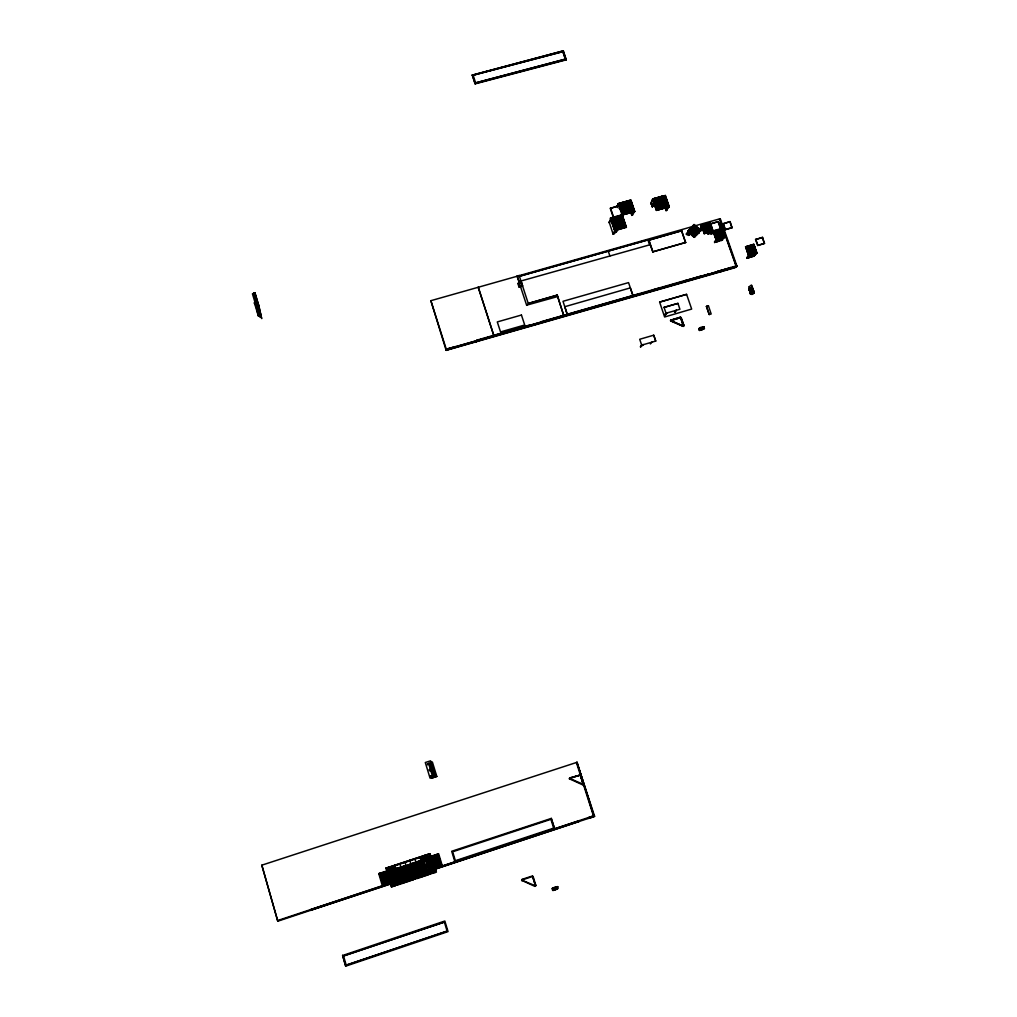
<?xml version="1.0" encoding="UTF-8"?>
<svg xmlns="http://www.w3.org/2000/svg" width="1017" height="1017" viewBox="0 0 1017 1017"><rect width="100%" height="100%" fill="white"/><g stroke="black" fill="none" stroke-linecap="round" stroke-linejoin="round"><path stroke-width="1.5" d="M683.259 326.393L683.869 325.427L680.818 317.24L670.559 320.469L683.246 326.254M569.482 779.035L569.634 778.132M521.594 880.264L534.904 886.379L535.781 885.019M535.921 885.604L533.035 876.285M444.378 922.038L447.111 931.114L346.2 965.171L343.543 955.967L444.391 922.076L343.543 955.967M345.691 966.15L342.615 955.421L345.691 966.15L448.052 931.61L444.836 921.021L342.602 955.51M430.865 300.689L446.514 350.001L736.448 266.95L736.969 266.225L720.252 218.693L430.865 300.689L446.158 350.369L734.999 267.687L736.804 265.717L685.42 281.175L685.382 280.438L541.349 321.677L541.362 322.631L529.921 325.898L529.895 324.957L476.909 340.136L476.503 341.712L476.909 340.136M472.257 75.156L563.354 50.85L566.202 59.85L475.142 83.864L472.257 75.156L563.354 50.85M473.147 75.22L562.935 51.613L473.147 75.22L475.613 82.886L565.427 59.189L562.935 51.613M475.142 83.864L472.308 74.788M475.613 82.886L565.477 59.037M670.495 320.711L670.991 319.91M521.734 879.718L521.772 880.709M446.158 350.369L446.399 349.123L455.349 346.568L455.489 347.305L446.514 350.001M557.456 296.608L526.717 305.151M583.338 784.171L583.338 783.319M683.678 325.961L683.716 325.008M478.27 287.175L493.893 335.775L478.232 287.353M517.208 275.874C522.84 292.299 516.967 276.993 521.416 282.217L522.611 285.726L519.039 287.048L517.869 283.501L521.416 282.217L517.869 283.501M520.971 280.997L649.507 244.881L647.943 239.872L519.318 276.306L647.943 239.872M522.458 285.968L519.039 287.048L522.471 285.93M521.696 880.023L522.128 879.349M557.125 295.248L528.243 303.46L557.202 295.07L563.749 315.55L557.202 295.07M529.921 325.898L529.895 324.957M541.362 322.631L541.349 321.677M390.706 883.951L311.011 910.202M567.257 314.342L564.778 306.6M611.675 208.027L618.87 205.663L610.276 208.421L613.467 217.791L616.277 217.015M567.232 314.406L563.011 301.299L628.544 282.612L632.905 295.451L630.337 287.887L564.727 306.727M622.086 214.752L622.213 215.947L610.67 219.163L610.543 217.969L622.862 214.562L619.022 203.324L618.005 203.921L618.972 206.731M615.946 230.02L614.115 233.999L613.162 234.266L609.158 222.075L611.624 218.07M609.336 223.003L610.836 218.299M622.887 216.875L611.179 220.447L622.887 216.875L622.595 216.049L611.001 219.227L614.865 230.567L626.396 227.16L626.116 226.321L614.56 229.55L614.688 230.745L626.396 227.16M617.027 206.604L618.171 204.023L628.29 201.213M623.37 218.312C607.861 223.765 607.352 221.147 623.09 217.485L623.205 218.668L613.111 221.49M617.344 207.532L618.578 204.455M610.391 218.324L622.696 214.918L619.022 203.324M611.446 221.312L612.565 218.82M619.531 203.502L620.548 202.891L624.222 214.485L623.37 214.727L619.531 203.502L620.548 202.891M612.031 221.134L613.709 217.396M612.285 220.892L613.111 217.574M611.865 222.456L623.561 218.884L623.688 220.066L612.145 223.295L611.865 222.456L623.561 218.884M612.87 220.714L613.988 218.223L610.454 208.015M612.145 223.295L623.853 219.71M613.925 219.545L615.043 217.053L613.645 221.617M621.018 203.082L622.035 202.485L625.709 214.079L624.858 214.307L621.018 203.082L622.035 202.485M612.387 223.994L624.095 220.409L624.209 221.592L612.666 224.821L612.387 223.994L624.095 220.409M612.666 224.821L624.374 221.248M613.404 223.282C614.726 220.524 613.798 227.922 619.722 222.99M622.582 202.65L623.599 202.052L627.273 213.634L626.421 213.875L622.582 202.65L623.599 202.052M616.175 217.651L614.497 221.388L613.365 220.791M612.87 225.418L624.578 221.833L624.692 223.028L613.149 226.257L612.87 225.418L624.578 221.833M614.306 222.736L614.764 224.376M613.149 226.257L624.858 222.672M615.082 221.21L614.789 220.384L615.921 220.969L615.082 221.21L616.772 217.651M624.044 202.243L625.061 201.646L628.735 213.227L627.883 213.468L624.044 202.243L625.061 201.646M614.586 223.867L620.777 222.189L620.319 220.842M613.391 226.956L625.099 223.371L625.226 224.554L613.683 227.783L613.391 226.956L625.099 223.371M617.637 218.299L616.505 220.803L617.357 220.562L617.077 219.736M613.683 227.783L625.391 224.21M625.773 201.442L626.625 201.213L625.773 201.442C630.019 217.155 632.523 216.151 626.625 201.213M613.887 228.405L625.595 224.833L625.722 226.016L614.179 229.245L613.887 228.405L625.595 224.833M620.306 216.634L617.942 220.384L619.645 216.634M614.179 229.245L625.887 225.66M627.031 201.417L628.048 200.807L631.722 212.4L630.871 212.629L627.031 201.417L628.048 200.807M613.162 234.266L614.84 230.389M620.586 217.473L619.455 219.964L619.162 219.138M621.895 215.439L622.01 214.511M628.671 200.641L632.345 212.222L633.362 211.625L629.51 200.4L628.671 200.641L632.345 212.222M616.671 231.571L614.255 233.007L616.671 231.571L614.535 231.787M626.116 207.125L626.523 206.222L627.12 208.282M626.472 207.023L626.879 206.12L619.442 208.269M629.51 200.4L633.197 211.981M626.65 206.921L619.556 208.625M620.434 221.185L615.488 222.52M622.722 217.231L622.595 216.049M623.37 214.727L619.696 203.133M626.828 207.125L621.145 209.006M630.909 200.171L634.583 211.752L633.731 211.994L630.057 200.413L630.909 200.171L634.761 211.396L631.824 215.375L633.324 210.773M615.921 231.52L611.967 218.96M626.993 207.938L621.323 209.222L627.057 207.799M628.264 205.625L630.095 201.671M623.205 218.668L623.09 217.485M626.777 209.082L627.553 208.078L626.879 206.12M624.858 214.307L621.184 202.726M628.938 207.036L630.12 204.493M630.337 205.053L629.142 207.608L629.993 207.366M626.421 213.875L622.747 202.281M631.214 204.608L629.421 208.434L630.273 208.193M631.341 205.091L629.561 208.892L630.4 208.663M627.883 213.468L624.209 201.875M631.239 207.76L630.057 210.29L630.896 210.049M632.116 207.315L630.337 211.116L631.176 210.875M609.933 255.89L608.217 251.25M632.332 207.888L630.54 211.689L631.379 211.447M630.82 212.502L632.612 208.714M630.871 212.629L633.68 209.044M631.875 212.845L632.154 213.672L631.315 213.901L633.96 209.883M626.23 227.503L626.116 226.321M631.824 215.375L634.468 211.371M633.731 211.994L630.057 200.413M583.262 784.323L580.554 774.992M652.545 199.205L653.575 198.607L657.262 210.163L656.41 210.405L652.545 199.205L653.575 198.607M665.194 195.836L669.072 207.023L668.233 207.252L664.355 196.078L665.385 195.467L652.698 199.307L650.753 203.197L651.071 204.125L656.791 202.536M651.071 204.125L652.698 199.307M654.058 198.785L655.088 198.175L658.774 209.744L657.923 209.985L654.058 198.785L655.088 198.175M652.215 206.845L651.999 203.959L652.215 206.845L653.041 205.841L652.355 203.858L652.571 206.756M659.613 202.472L652.431 204.442L659.728 202.815M655.533 198.366L656.562 197.768L660.249 209.324L659.397 209.566L655.533 198.366L656.562 197.768M657.096 197.934L658.126 197.336L661.813 208.892L660.961 209.133L657.096 197.934L658.126 197.336M658.533 197.54L659.575 196.929L663.262 208.485L662.41 208.727L658.533 197.54L659.575 196.929M667.94 203.756L663.974 208.294L660.287 196.739L661.126 196.497L665.08 207.799M664.813 208.053L661.126 196.497M661.508 196.713L662.55 196.103L666.237 207.659L665.385 207.9L661.508 196.713L662.55 196.103M662.97 196.294L663.999 195.696L667.699 207.252L666.847 207.481L662.97 196.294L663.999 195.696M661.19 201.417L661.05 204.379L660.834 201.519M656.41 210.405L652.723 198.836M657.923 209.985L654.236 198.417M661.253 203.069L652.774 205.434M662.499 200.934L663.898 198.277M661.05 204.379L661.52 203.476L652.672 205.942M663.567 200.247L665.741 197.438M659.397 209.566L655.711 198.01M663.389 202.917L666.249 198.836M660.961 209.133L657.274 197.565M663.681 203.743L666.529 199.663M663.809 204.201L666.656 200.133M662.41 208.727L663.453 208.129M664.597 206.413L667.444 202.358L664.8 206.985M663.974 208.294L665.004 207.697M648.744 240.203L681.695 230.745L685.598 242.567L652.749 251.86L648.744 240.203L681.695 230.745M668.156 204.328L665.296 208.371L665.576 209.197L668.449 205.154L666.084 210.659L669.275 206.654L665.385 195.467M666.847 207.481L667.889 206.883M666.084 210.659L668.665 205.803L667.826 206.044M668.233 207.252L664.546 195.709M652.749 251.86L685.725 242.364M692.92 228.088L686.856 234.558L686.31 234.075L694.077 225.011L688.433 231.901M688.217 230.795L694.776 236.643L688.217 230.795L687.645 231.495L694.204 237.342L694.776 236.643M688.395 230.694L694.954 236.541L688.395 230.694L689.704 229.206L696.111 235.308M689.704 229.206L691.751 231.406M692.374 231.279L690.073 228.838L696.62 234.685L696.264 235.245L693.937 233.363M686.856 234.558L688.471 231.8M696.264 235.245L697.776 233.465L691.217 227.617L693.251 229.817M691.42 227.49L697.967 233.338L691.42 227.49L694.052 224.541L700.611 230.376L697.967 233.338M687.479 234.418L688.051 233.63L689.17 234.622C688.522 236.808 686.335 232.473 688.801 235.245M692.132 226.74C713.273 244.906 677.22 213.977 698.743 233.147L697.84 233.173L699.874 230.096M692.552 226.295L699.251 231.889M692.857 225.977L699.556 231.571M688.344 233.897L691.268 230.63M688.547 234.075L691.662 230.986M694.052 224.541L700.726 230.249M688.84 234.342L690.645 232.067M690.67 231.062L691.217 230.236L687.848 233.796L688.992 234.813L691.128 232.499M692.475 227.694L694.077 225.011M688.623 235.435L689.119 234.596M691.204 230.732L688.255 234.05M594.424 815.787C584.622 818.075 585.767 819.982 594.602 816.359L576.919 762.343L261.801 865.187L277.768 921.211L390.77 883.709M277.59 920.563L390.477 883.01L390.274 882.273L391.52 886.989L392.867 886.532L391.723 882.476L392.282 884.32L393.465 883.926M695.819 231.38L697.42 228.749M694.204 237.342L687.797 231.24M699.493 229.753L697.471 232.829L698.59 229.766M701.183 225.634L701.946 225.215L704.616 233.554L701.183 225.634L710.362 222.787L713.222 231.66L710.209 223.041M701.425 225.672L700.014 229.028L708.747 226.524M701.946 225.215L704.616 233.554M697.154 233.694L696.06 235.067L697.446 233.389L696.899 234.482L690.492 228.38L697.052 234.241M700.014 229.028L701.666 226.181M702.429 225.075L705.099 233.414L705.862 232.995L702.429 225.075L705.099 233.414M700.649 229.206L701.285 228.507L701.145 230.617L700.649 229.206L701.387 228.8M703.027 224.91L705.709 233.236M703.484 224.782L706.154 233.109L706.917 232.69L703.484 224.782L706.154 233.109M698.323 233.592L700.357 230.528L693.429 225.278M705.684 227.808L701.425 228.914M704.095 224.604L706.764 232.944M701.641 229.537L705.773 228.05M704.45 224.719L705.213 224.287L708.442 233.554L709.879 233.147L708.328 233.389M705.213 224.287L707.883 232.626L704.921 226.066M709.459 233.084L705.645 224.172L708.785 233.185M706.599 224.109L707.362 223.689C709.18 224.782 709.18 233.719 710.197 231.762M707.362 223.689L710.959 232.537M707.781 223.575L710.451 231.901L711.214 231.482L707.781 223.575L710.451 231.901M659.626 302.1L686.589 294.345L691.674 309.066L664.609 316.986L659.626 302.1L686.589 294.345M708.379 223.397L711.061 231.723M712.256 231.177L708.824 223.27L712.103 231.431L709.739 224.706M709.599 223.206L710.362 222.787M704.006 233.719L704.768 233.3M707.641 228.736L709.103 233.173M707.997 228.634L709.523 232.995M708.188 228.66L706.866 228.952M707.273 232.791L707.883 232.626M709.637 230.706L711.913 227.897M709.879 233.147L708.048 234.177L708.417 233.287M708.951 233.211L706.561 225.596M710.362 232.715L712.027 230.084M713.375 230.808L710.73 233.77L712.192 230.554M710.514 224.045L718.32 221.579L721.485 230.554M719.439 219.227L720.252 218.693M710.73 233.77L712.599 231.037L709.764 222.965M677.958 303.371L664.037 307.388L677.958 303.371L679.915 309.282L666.033 313.223L664.737 315.206L665.868 312.969L667.457 312.88L664.622 314.876M721.956 230.16L713.387 232.13L721.739 229.562C699.429 238.347 720.074 230.694 721.943 230.859M641.536 344.877L643.138 344.788L640.507 347L641.702 345.144L655.736 341.064L653.728 335.19L639.706 339.271L641.702 345.144M722.108 230.605L713.743 233.173L720.786 231.838M640.392 346.67L643.024 344.445M713.959 233.77L722.324 231.202M714.137 234.279L722.49 231.711L722.54 232.562L714.137 234.279L722.49 231.711M714.341 234.876L722.706 232.308M721.536 233.961L714.493 235.308L722.858 232.74L722.896 233.579L722.858 232.74M714.709 235.906L723.062 233.338M714.875 236.402L723.456 234.431L714.875 236.402L721.714 234.469M723.112 223.804L730.117 221.592L731.998 227.757L725.185 229.689L723.112 223.804L730.117 221.592M715.091 236.999L723.456 234.431M718.663 231.609L721.078 238.563M715.752 238.194L724.168 236.465L715.968 238.792L715.231 237.406L723.596 234.838L723.646 235.677L723.596 234.838M720.71 228.723L722.82 235.766M710.057 224.515L712.434 231.291L721.574 229.092L713.222 231.66M713.387 232.13L721.739 229.562M715.498 241.614L716.311 242.046L718.002 239.453L714.633 242.516L716.108 239.338M653.728 335.19L655.736 341.064M714.417 241.919L716.921 239.77M714.633 242.516L717.405 239.631M716.718 241.906L718.218 238.728M717.328 241.741L718.816 238.55M725.185 229.689L732.189 227.477M717.748 241.614L719.235 238.436M650.359 343.962L652.1 341.966M718.345 241.449L719.845 238.27M723.24 233.834L723.29 234.685M718.765 241.321L720.862 237.965M719.362 241.143L722.235 237.584L720.722 240.762M723.964 235.868L724.002 236.707M721.333 240.597L724.168 236.465M722.362 240.203L721.549 239.745L722.362 240.203L723.951 236.974M674.525 312.219L676.356 310.096L675.097 312.257M723.049 238.003L715.815 239.415L724.231 237.686L724.18 236.834L715.981 239.16L716.311 239.936M670.928 320.368L680.665 317.546L683.208 325.999L670.966 320.698L680.665 317.546M671.08 319.999L680.259 317.19M683.869 325.427L681.199 317.673M718.078 272.124L718.345 271.005L718.091 272.149M721.867 270.547L736.969 266.225M721.142 271.628L722.248 270.052M683.462 325.923L680.615 317.635M729.405 269.263L730.689 267.496L730.422 268.59L717.913 271.628M745.525 246.851L753.864 244.283L753.889 245.135L745.525 246.851L753.864 244.283M745.741 247.449L754.067 244.881M745.906 247.919L754.449 245.949L746.109 248.517M746.275 248.974L754.614 246.406L754.639 247.245L746.275 248.974L754.614 246.406M746.478 249.572L754.817 247.004M746.656 250.068L755.211 248.097L746.872 250.665M706.434 306.486L708.429 305.85L711.175 313.986L709.23 314.545L706.434 306.486L708.429 305.85M747.025 251.097L755.364 248.529L755.402 249.368L747.025 251.097L755.364 248.529M752.11 253.64L749.987 247.64M755.567 239.58L762.559 237.368L764.441 243.533L757.652 245.466L755.567 239.58L762.559 237.368M747.241 251.695L755.58 249.127M750.368 247.525L752.415 253.614M750.546 247.551L752.834 253.424M755.962 250.22L747.419 252.203L755.758 249.623L755.784 250.462L755.758 249.623M747.622 252.801L747.584 251.962M747.762 253.195L756.317 251.224L747.978 253.792M754.245 245.351L754.271 246.203M756.47 251.657L756.508 252.496L748.131 254.225L756.47 251.657L753.686 256.309L752.872 255.877L753.686 256.309M748.309 253.996L748.576 255.801L756.915 253.233L748.537 254.962L748.855 255.737M748.69 257.759L747.876 257.326L748.69 257.759L750.33 254.644L747.622 258.064L746.809 257.632L748.652 255.14L749.465 255.559M747.012 258.229L750.33 254.644M754.995 247.5L755.034 248.339M582.652 784.755L583.364 784.323M748.092 257.924L749.732 254.822M757.652 245.466L764.644 243.266M749.097 257.619L751.766 254.225L749.707 257.454L748.893 257.034L749.707 257.454M750.724 257.161L749.91 256.729L750.724 257.161L752.364 254.059M751.131 257.021L752.783 253.919M751.728 256.856L753.381 253.754M756.114 250.627L756.139 251.466M709.23 314.545L706.497 306.409M752.072 256.78L754.754 253.373L753.088 256.475M699.518 330.322L703.281 329.216L699.543 330.525C695.806 325.771 711.964 326.444 699.149 328.669L699.442 330.271L704.387 328.644L703.917 327.271M752.669 256.602L755.567 253.792M751.817 249.762L754.156 256.068L756.699 252.636M703.98 326.8L704.387 328.644M683.106 326.444L683.742 325.898M748.715 289.031L749.224 290.506L748.715 289.031L750.877 288.408L751.105 289.057L748.932 289.692M751.029 289.337L749.771 290.341L750.521 294.205L752.618 293.595M750.927 290.01L749.224 290.506M750.508 292.426L751.754 291.396M751.665 292.095L752.351 291.231M569.545 778.132L580.593 774.903M698.247 229.473L696.645 232.105M694.954 236.541L696.264 235.067M697.776 233.465L696.467 234.927L694.293 232.982M689.92 229.079L691.217 227.617M686.31 234.075L688.191 232.079M688.751 234.495L690.848 232.245M688.827 234.571L690.924 232.321M752.402 290.57C753.737 290.557 752.567 286.997 751.677 288.51L752.415 290.57L751.677 288.51M751.906 286.057L751.461 285.027L749.186 286.718L751.906 294.447L754.283 292.782L751.83 286.069L753.953 291.79L753.635 290.951M751.983 294.434L754.283 292.782M569.851 777.878L580.656 774.992M436.713 867.45L433.191 855.907L436.713 867.45L390.388 882.934L390.846 882.07M390.439 882.896L391.583 884.51M552.218 888.299C566.393 885.565 548.646 886.493 552.93 890.472L557.049 889.087L552.905 890.46M552.422 888.413L557.621 886.659M346.2 965.12L447.111 931.114M522.255 879.298L532.387 875.993M521.975 879.972L532.616 876.438L535.552 885.871L522.064 880.264M433.75 863.408L431.208 864.247L432.416 863.853M397.011 877.01L395.791 877.353M402.147 875.306L400.927 875.65M406.063 874.01L407.245 873.565M409.838 872.764L408.631 873.171M412.393 871.925L411.199 872.319M413.754 871.467L414.936 871.01M416.322 870.628L417.517 870.221M421.419 868.938L422.589 868.48M423.962 868.086L425.131 867.641M429.072 866.395L430.242 865.95M431.628 865.556L432.822 865.149M435.314 867.374L442.115 865.225L436.649 867.374M386.905 870.921L378.756 873.616L382.176 885.21L390.325 882.413M383.485 872.446L386.905 883.989L389.219 883.315L385.71 871.785L378.769 873.705M456.328 861.132L554.596 828.613L551.265 818.367L554.481 828.588M434.03 868.671L593.458 815.901L576.385 762.521L577.364 762.318M390.515 883.315L310.846 909.516L310.922 910.418M434.17 868.849L578.673 820.935L578.876 821.558L434.361 869.484M434.462 869.217L594.602 816.359M404.257 879.463L408.77 877.963M419.309 874.467L423.822 872.98M393.287 883.315L392.066 883.722M407.143 878.726L408.287 878.345L409.482 881.027L410.868 880.569M417.11 875.421L418.279 875.04L419.741 877.633L421.102 877.175L416.398 861.996L415.063 862.441C414.58 865.518 418.902 862.543 415.457 863.764M422.08 873.768L424.572 872.955M394.799 883.481L395.994 883.087L395.435 881.243L396.668 885.286L398.016 884.828L393.579 869.942L392.244 870.45L396.668 885.286M397.316 882.654L398.499 882.26L399.223 884.434L400.609 883.976L394.863 865.264M399.846 881.815L401.029 881.421L401.804 883.582L403.152 883.125L398.575 867.882L397.227 868.327L401.804 883.582M402.351 880.976L403.533 880.582L402.986 878.739L403.8 880.849L405.122 880.341M405.084 862.454L409.889 878.485L411.071 878.091L410.525 876.247L411.491 878.294M414.618 879.324L409.965 864.119L411.313 863.675L415.966 878.879L414.618 879.324L413.576 877.264L412.393 877.646L413.41 879.73L412.063 880.175L410.804 877.518M417.186 878.472L412.521 863.28L413.868 862.836L418.534 878.027L417.186 878.472L416.093 876.425L414.911 876.819L414.351 874.976L415.368 876.934L414.021 877.391M419.919 875.154L421.102 874.76L420.542 872.929L421.724 874.9M429.937 871.836L431.106 871.442L430.547 869.586L431.945 871.518L433.242 871.01M393.503 884.193L394.863 883.735M398.639 882.489L399.999 882.031L399.274 879.972M401.219 881.637L402.567 881.18M406.342 879.934L407.69 879.489L403.66 866.204L402.325 866.649L406.927 881.879L408.275 881.434L403.66 866.204M411.465 878.23L412.813 877.785L411.847 875.802M417.936 876.095L416.589 876.54L415.546 874.582L416.093 876.425M421.699 874.836L423.034 874.391L418.94 861.157L417.606 861.602L418.216 863.28M391.024 870.844L389.664 871.289L394.087 886.138L395.46 885.68L389.994 867.374M403.304 879.997L404.359 882.731L405.732 882.273L401.105 867.018L399.77 867.463C399.211 870.59 403.571 867.615 400.164 868.81M421.089 877.175L419.601 874.595L420.771 874.213L422.297 876.781L423.644 876.336L418.94 861.157M423.25 873.387L424.852 875.929L426.199 875.484L421.712 860.649L420.135 860.763L421.724 860.713M425.742 872.561L427.394 875.09L428.742 874.645L423.072 858.208L421.75 858.64L423.288 861.513M428.221 871.734L429.949 874.239L431.297 873.794L426.848 859.022L425.576 857.395L424.254 857.827L425.843 860.674L427.191 860.229M430.725 870.908L432.505 873.387L433.852 872.942L429.365 858.119M433.204 870.094L435.06 872.548L436.407 872.103L431.945 857.331L430.56 855.717L429.238 856.149L430.941 858.984L434.45 870.616L433.051 868.785L433.611 870.616L432.428 871.01L433.865 872.942M429.721 853.759L386.04 868.175L429.721 853.759L432.289 858.539L430.941 858.984M386.117 868.302L389.842 866.865L390.058 867.565M386.193 868.632L430.102 854.204L433.967 866.942M387.019 871.544L387.49 873.412L388.837 872.967L387.947 869.777L386.625 870.221L387.096 872.116L388.443 871.671M389.142 869.408L390.477 868.976L391.405 872.116L390.045 872.561L389.142 869.408L389.536 870.717L390.859 870.272M391.672 868.582L392.994 868.149L393.973 871.264L392.626 871.709L391.672 868.582L392.053 869.878L393.376 869.446L392.994 868.149M394.176 867.755L395.181 870.87L396.541 870.425L395.893 868.607L394.571 869.052L394.176 867.755L395.511 867.31L396.16 869.154L394.812 869.599L399.223 884.434M426.759 857L428.081 856.568L429.403 858.17L428.055 858.615L426.759 857L428.399 859.835L429.733 859.39L428.081 856.568M430.522 856.403L438.658 853.797L442.115 865.225M430.89 856.848L437.157 854.344L440.615 865.772M388.341 871.111L385.71 871.785M422.119 859.873L423.441 859.441L424.636 861.081M429.619 857.395L430.928 856.95M404.868 865.81L406.406 865.772L404.868 865.81L409.482 881.027M407.423 864.971C407.588 864.793 411.224 865.721 407.817 866.281M399.77 867.463L401.105 867.018M403.851 866.611L402.325 866.649M411.529 864.081L409.965 864.119M414.097 863.23L412.521 863.28M415.063 862.441L416.398 861.996M417.606 861.602L419.195 861.539M421.75 858.64L422.945 860.306L424.292 859.861M424.254 857.827L425.5 859.467L426.848 859.022M429.238 856.149L430.598 857.776L431.945 857.331M454.841 861.628L451.688 851.28L551.367 818.393M411.707 864.997C408.351 866.026 413.538 865.874 411.313 863.675M414.262 864.158C410.919 865.187 416.093 865.022 413.868 862.836M418 862.937L419.563 862.836M421.877 861.641C418.572 862.658 423.733 862.492 421.483 860.318M569.723 778.463L580.186 775.056L583.122 784.26L569.762 778.463M436.217 774.636L433.496 775.119M432.975 777.713L434.297 777.28L429.848 762.826L428.526 763.246L432.975 777.713L431.195 777.725M433.649 776.924L436.827 776.467L432.378 762.013L431.081 762.432M435.492 776.899L430.585 760.83L425.297 762.508L430.038 778.094L436.827 776.467M430.394 769.246L429.161 769.64L429.581 770.861L430.763 770.479M431.729 768.814L432.911 768.432M432.098 770.047L433.242 769.666M429.86 776.289L434.806 774.7M698.87 328.631L704.069 327.067M664.737 315.206L666.097 314.444M751.131 292.248L752.059 291.981L750.05 292.476L750.521 294.205M750.038 292.82L752.148 292.21M747.05 250.424L755.211 248.097M747.419 252.203L755.58 249.864M748.156 253.564L756.317 251.224M748.131 254.225L756.292 251.898M748.525 254.593L756.686 252.254M756.521 252.877L751.563 254.949M748.754 255.559L756.915 253.233M753.902 255.458L754.576 255.254M746.809 257.632L747.622 258.064M493.957 335.534L639.223 293.862M654.045 289.578L658.495 288.307M709.027 273.916L685.242 280.641L700.154 276.268L700.166 276.955M718.04 271.323L730.549 267.662M446.374 349.276L513.699 330.105M516.75 329.228L556.375 317.889M559.414 317.012L570.079 313.961M573.13 313.083L580.758 310.91M583.796 310.032L602.089 304.795M605.14 303.918L623.421 298.68M626.472 297.816L644.765 292.578M647.804 291.701L666.097 286.463M669.148 285.586L708.76 274.247M711.811 273.37L716.388 272.06M447.861 349.022L720.354 271.018M730.74 268.183L718.205 271.196M715.447 238.003L722.273 236.071M722.426 236.503L715.599 238.436L722.642 237.101M716.184 239.758L724.396 237.431M746.287 248.288L754.449 245.949M754.156 256.068L754.55 255.305M710.718 223.715L718.32 221.579M701.666 226.346L704.374 225.583M707.082 224.821L709.79 224.058M701.272 228.927L705.747 227.706M701.438 229.41L705.823 228.177M701.527 229.664L706.001 228.431M704.628 229.092L701.527 229.995L701.031 228.583M706.777 228.698L708.226 228.291M701.145 230.617L700.904 229.143M707.921 229.168L706.383 229.321M519.445 282.688L521.34 282.154M721.371 228.494L711.658 231.355L708.824 223.27M713.375 231.418L721.574 229.092M707.959 233.923L709.396 233.516M710.527 233.173L711.328 233.605M714.493 235.308L722.693 232.982M715.231 237.406L723.43 235.08M723.812 235.435L715.396 237.164M614.395 229.906L625.938 226.677M254.962 293.074L253.551 293.15L254.898 292.782L258.585 305.075L257.237 305.443L260.047 317.355M618.489 204.951L630.947 201.442L629.815 200.845M630.426 202.383L631.277 202.141M254.898 292.782L259.043 306.537L257.695 306.905L253.551 293.15M630.718 203.209L631.557 202.98M630.921 203.781L631.773 203.553M622.518 207.226L629.142 205.32M619.378 208.409L626.485 206.438M660.097 197.107L660.936 196.866M619.493 208.752L626.714 206.782M619.722 209.095L626.892 207.29M653.028 200.235L665.41 196.739L664.279 196.141M631.837 206.489L632.688 206.248M621.425 209.858L627.553 208.078M659.652 201.735L663.389 200.641M660.859 201.608L652.304 204.099L652.939 205.942L661.419 203.578M652.469 204.582L659.537 202.612M652.596 204.925L661.126 202.726M652.825 205.599L661.304 203.235M666.313 201.773L667.165 201.531M256.881 302.113L254.39 302.799L258.356 315.969L260.848 315.27L258.585 305.075M623.535 214.371L624.387 214.129M625.023 213.951L625.875 213.723M626.599 213.519L627.451 213.278M628.048 213.112L628.9 212.871M629.625 212.667L630.476 212.439M631.9 212.032L631.048 212.273L627.197 201.048M632.51 211.867L633.362 211.625M633.909 211.638L634.761 211.396M622.379 215.579L610.836 218.808L610.543 217.969M666.809 203.158L667.661 202.93M622.429 216.405L610.899 219.621L611.179 220.447M631.532 214.549L632.663 215.134M611.382 221.058L622.925 217.841M609.158 222.075L609.946 221.859M656.588 210.049L657.44 209.807M658.113 209.616L658.952 209.388M659.588 209.21L660.44 208.968M661.152 208.765L662.003 208.536M666.427 207.303L665.576 207.532L661.698 196.345M668.105 206.871L669.275 206.654M615.717 222.876L620.662 221.49M665.576 209.197L666.415 208.955M665.804 209.833L666.923 210.417M618.005 203.921L618.857 203.68M629.879 200.781L630.731 200.54M475.193 83.508L566.304 59.482M680.131 317.38L681.059 317.876M751.474 293.239L749.249 286.705L749.618 287.747M432.416 775.882L431.03 775.92L431.577 777.725M432.886 777.293L434.31 777.28M593.877 815.977L576.995 762.343L594.131 816.282M578.686 820.961L578.876 821.558M670.724 320.991L682.928 326.266M582.487 784.755L569.329 778.768M552.917 890.231L558.117 888.477L557.418 886.544M693.48 225.24L700.192 230.834L693.632 224.986L699.836 231.368M696.137 228.889L699.404 231.812M695.819 229.219L699.099 232.143M695.081 231.317L697.624 233.719M694.827 231.571L697.204 233.707M697.344 233.91L690.785 228.062L697.268 234.19M694.141 232.308L696.645 234.635M687.886 231.418L694.217 237.228M436.179 854.725L439.687 866.217M435.238 855.157L438.658 866.56M432.187 856.416L435.594 867.819M424.763 855.399L428.945 868.582M434.373 868.34L435.797 870.171M431.882 869.166L433.293 871.061M427.687 866.789L426.517 867.247M429.365 870.005L430.687 871.861M419.792 857.039L425.589 873.552L424.242 873.997L423.047 872.09L423.593 873.934L422.424 874.328L423.644 876.336M429.377 872.357L428.043 870.438L428.602 872.281L427.42 872.662L428.742 874.633M428.182 872.764L426.797 873.145L425.551 871.264L426.098 873.107L424.928 873.501L426.199 875.484M414.822 858.679L418.94 871.9M420.034 869.319L418.864 869.777M421.864 872.484L423.085 874.455M419.373 873.311L420.491 875.243L419.144 875.688L418.038 873.756L418.597 875.599L417.415 875.98L418.534 878.027M409.851 860.318L413.932 873.552M416.868 874.15L417.974 876.146M414.046 877.442L413.029 875.421L413.576 877.264M409.33 876.641L410.245 878.637L408.898 879.082L407.995 877.086L408.554 878.93L407.372 879.311L408.275 881.434M409.876 878.485L410.843 880.582L406.215 865.365M404.219 867.882L402.872 868.327M406.825 877.468L407.715 879.552M399.859 863.611L404.868 880.15L406.037 879.756L405.491 877.913L406.368 879.997M406.927 881.879L405.796 879.171L404.626 879.565L405.719 882.273M404.308 878.307L405.135 880.328M398.575 867.882L397.227 868.327M401.804 879.133L402.592 881.243M402.135 880.391L403.164 883.125M400.469 879.578L401.245 881.701M762.356 237.647L763.92 242.059M755.771 239.3L757.856 245.199M753.597 244.589L756.737 253.475M752.923 244.779L756.063 253.525L756.457 252.763M750.61 247.462L752.771 253.525M749.872 247.665L752.046 253.729M749.504 247.487L751.677 253.83M729.926 221.871L731.998 227.757M750.482 289.489L751.207 291.561M749.542 290.417L750.279 292.502M723.29 223.511L725.375 229.41M719.705 218.833L736.257 265.945M719.528 219.087L719.833 219.952M720.328 221.363L736.092 266.162M720.354 222.443L721.905 226.855M721.117 228.8L724.231 237.686M718.116 221.897L720.748 229.384M718.599 231.634L719.794 235.321M717.252 232.016L718.511 235.613M717.188 232.105L718.447 235.702M706.764 223.854L709.586 231.94M707.069 225.456L709.713 233.02M705.645 224.172L708.976 233.211M707.146 228.876L708.722 233.274M704.603 224.465L707.438 232.55M701.336 225.38L704.171 233.465M681.568 230.961L685.598 242.567M663.821 196.065L667.699 207.252M663.16 195.938L667.038 207.125M662.359 196.472L666.237 207.659M399.617 881.218L400.584 883.976M660.287 196.739L664.165 207.926M659.385 197.298L663.262 208.485M658.724 197.171L662.601 208.371M657.935 197.705L661.813 208.892M656.372 198.137L660.249 209.324M654.897 198.544L658.774 209.744M653.384 198.963L657.262 210.163M648.859 239.999L652.863 251.657M627.883 201.175L631.722 212.4M664.037 307.388L666.033 313.223M631.036 213.074L631.315 213.901M626.459 201.569L630.298 212.795M626.091 203.209L629.447 213.036M625.366 203.413L628.735 213.227M623.434 202.408L627.273 213.634M621.87 202.853L625.709 214.079M620.383 203.26L624.222 214.485M618.171 203.553L622.073 215.045M623.396 219.227L623.688 220.066M623.929 220.765L624.209 221.592M624.413 222.189L624.692 223.028M624.934 223.727L625.226 224.554M625.43 225.177L625.722 226.016M621.921 215.108L622.213 215.947M621.73 215.146L622.01 215.985M620.878 215.388L621.158 216.214M563.253 51.219L566.202 59.85M620.726 220.524L621.387 222.494M562.897 51.765L565.427 59.189M620.357 220.625L621.031 222.596M618.781 220.142L617.662 219.558L617.942 220.384M614.56 217.155L614.84 217.994M613.798 222.392L614.484 224.376M614.993 226.816L616.467 231.456M614.573 227.058L616.111 231.558M397.952 880.417L398.664 882.553M519.115 275.34L528.243 303.46M517.094 276.23L526.679 305.367M396.77 880.798L398.016 884.828M532.59 876.425L535.527 885.858M427.356 763.703L427.725 764.924M430.598 857.776L435.06 872.548M428.055 858.615L432.505 873.387M425.5 859.467L429.949 874.239M257.326 303.575L260.848 315.27M259.043 309.702L261.725 318.601L259.043 306.537M423.072 858.208L423.441 859.441M256.487 307.236L252.419 293.773M422.945 860.306L427.394 875.09M420.135 860.763L424.852 875.929M417.847 861.984L422.297 876.781M415.292 862.836L419.741 877.633M408.77 864.526L413.41 879.73M407.626 865.365L412.063 880.175M399.935 867.882L404.359 882.731M388.43 871.62L392.867 886.544M391.52 886.989L386.053 868.111L386.244 868.823M388.024 883.709L384.591 872.166M382.443 872.726L385.85 884.193M384.807 884.536L381.388 873.006M379.557 873.489L382.977 885.006M394.24 881.637L395.435 885.693M261.827 865.162L277.806 921.173M392.918 882.082L394.087 886.138M387.947 869.777L388.456 871.696M390.236 882.286L390.96 885.095M254.39 302.799L254.771 304.464M256.03 305.774L258.356 315.969M386.905 883.989L383.765 884.803L380.345 873.285M688.967 229.995L695.374 236.097L688.967 229.995M689.284 229.664L695.692 235.753L689.284 229.664M708.468 232.257L708.468 232.257M391.481 877.391L390.299 877.849L391.481 877.391M394.062 876.54L392.867 876.997L394.075 876.603M396.617 875.688L395.435 876.158L396.643 875.751M399.198 874.849L398.003 875.306L399.198 874.849M401.753 873.997L400.545 874.391L401.779 874.061M404.308 873.145L403.126 873.603L404.334 873.209M406.864 872.306L405.669 872.7L406.864 872.306M409.431 871.455L408.224 871.849L409.47 871.505M411.987 870.616L410.792 871.01L412.025 870.666M414.555 869.764L413.347 870.158L414.555 869.764M417.11 868.912L415.902 869.319L417.135 868.976M419.665 868.073L418.457 868.467L419.69 868.124M422.208 867.234L421.013 867.628L422.208 867.234M424.763 866.382L423.555 866.776L424.763 866.382M427.305 865.543L426.11 865.937L427.343 865.594M429.86 864.692L428.666 865.098L429.899 864.742M391.863 878.65L390.668 879.108L391.863 878.65M394.431 877.798L393.236 878.256L394.456 877.862M399.567 876.095L398.384 876.565L399.567 876.095M404.69 874.404L403.495 874.862L404.715 874.467M553.68 828.13L455.374 860.713L452.641 851.788L550.909 819.321L553.68 828.13M398.956 869.204L397.749 870.018L398.956 869.204M406.609 866.687L405.427 867.488L406.609 866.687M521.441 315.041L497.288 321.931L500.542 331.936L524.708 325.008L521.441 315.041M437.92 854.089L441.378 865.518L437.92 854.089M434.272 855.551L437.73 867.018L434.272 855.551"/></g></svg>
